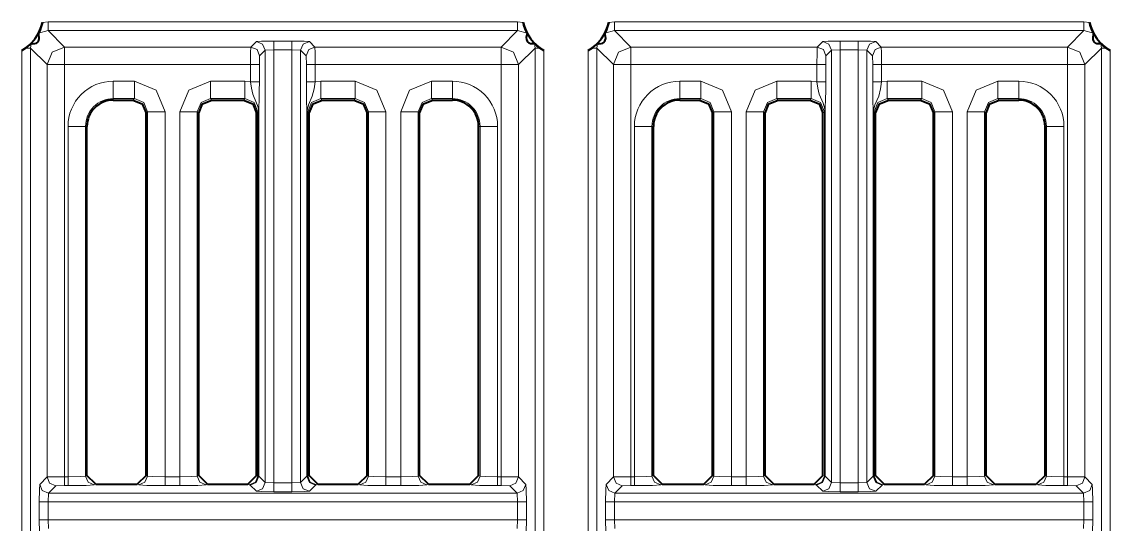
# Model space of a CAD drawing. Header units: millimetres. Extents: x 0 to 2941, y -405 to 1422.
# Drawn here: x 451.8 to 513.9, y 169 to 197.7 of the extents above; entities that cross this region are included whole.
import ezdxf

# ---------------------------------------------------------------- set-up
doc = ezdxf.new("R2010")
doc.units = ezdxf.units.MM
doc.layers.add('FINE', color=9, linetype='Continuous')
doc.layers.add('OUTLINE', color=7, linetype='Continuous')

msp = doc.modelspace()

# ---------------------------------------------------------------- linework, layer by layer
at = {"layer": 'FINE', "lineweight": 9}
for p, q in [((480.377, 197.642), (480.054, 197.678)), ((485.579, 197.678), (485.256, 197.642)), ((512.354, 197.678), (485.579, 197.678)), ((512.677, 197.642), (512.354, 197.678)), ((452.74, 197.02), (453.279, 197.178)), ((453.279, 197.178), (480.054, 197.178)), ((454.223, 196.234), (453.279, 197.178)), ((480.054, 197.178), (479.11, 196.234)), ((480.054, 197.178), (480.593, 197.02)), ((485.04, 197.02), (485.579, 197.178)), ((512.354, 197.178), (512.893, 197.02)), ((452.28, 196.178), (452.313, 196.433)), ((452.28, 196.178), (453.223, 195.234)), ((464.842, 196.234), (454.223, 196.234)), ((465.157, 196.549), (464.842, 196.234)), ((467.182, 196.575), (466.157, 196.575)), ((468.497, 196.234), (468.182, 196.549)), ((479.11, 196.234), (468.497, 196.234)), ((480.11, 195.234), (481.054, 196.178)), ((481.054, 196.178), (481.054, 142.712)), ((484.579, 196.178), (484.613, 196.433)), ((484.579, 196.178), (485.523, 195.234)), ((484.579, 142.712), (484.579, 196.178)), ((497.457, 196.549), (497.142, 196.234)), ((499.483, 196.575), (498.457, 196.575)), ((511.41, 196.234), (500.797, 196.234)), ((512.41, 195.234), (513.354, 196.178)), ((513.321, 196.433), (513.354, 196.178)), ((465.329, 195.234), (465.342, 195.734)), ((465.342, 195.734), (465.657, 196.049)), ((465.657, 196.049), (466.157, 196.075)), ((465.657, 196.049), (465.657, 171.385)), ((466.157, 196.075), (467.182, 196.075)), ((466.157, 171.36), (466.157, 196.075)), ((467.182, 196.075), (467.182, 171.36)), ((467.182, 196.075), (467.682, 196.049)), ((467.682, 196.049), (467.998, 195.734)), ((467.682, 171.385), (467.682, 196.049)), ((467.998, 195.734), (468.01, 195.234)), ((481.553, 142.712), (481.553, 196.033)), ((497.629, 195.234), (497.642, 195.734)), ((497.642, 195.734), (497.957, 196.049)), ((497.957, 196.049), (498.457, 196.075)), ((497.957, 196.049), (497.957, 171.385)), ((499.483, 196.075), (499.483, 171.36)), ((499.483, 196.075), (499.982, 196.049)), ((500.298, 195.734), (500.31, 195.234)), ((513.853, 142.712), (513.853, 196.033)), ((464.829, 195.234), (464.829, 194.258)), ((465.329, 194.258), (465.329, 195.234)), ((468.01, 195.234), (468.01, 194.258)), ((479.11, 195.234), (479.11, 171.714)), ((480.11, 171.701), (480.11, 195.234)), ((485.523, 195.234), (485.523, 171.701)), ((486.523, 171.714), (486.523, 195.234)), ((486.523, 195.234), (497.129, 195.234)), ((497.129, 195.234), (497.129, 194.258)), ((497.629, 194.258), (497.629, 195.234)), ((500.31, 195.234), (500.31, 194.258)), ((500.81, 194.258), (500.81, 195.234)), ((512.41, 171.701), (512.41, 195.234)), ((464.502, 194.289), (462.537, 194.289)), ((464.829, 194.258), (464.502, 194.289)), ((468.837, 194.289), (468.51, 194.258)), ((470.802, 194.289), (468.837, 194.289)), ((476.335, 194.289), (475.137, 194.289)), ((496.802, 194.289), (494.837, 194.289)), ((497.129, 194.258), (496.802, 194.289)), ((462.619, 193.208), (462.537, 193.29)), ((462.537, 193.29), (464.502, 193.29)), ((464.502, 193.29), (464.421, 193.208)), ((468.919, 193.208), (468.837, 193.29)), ((475.219, 193.208), (475.137, 193.29)), ((475.137, 193.29), (476.335, 193.29)), ((476.335, 193.29), (476.335, 193.208)), ((494.919, 193.208), (494.837, 193.29)), ((501.219, 193.208), (501.137, 193.29)), ((501.137, 193.29), (503.102, 193.29)), ((503.102, 193.29), (503.021, 193.208)), ((507.519, 193.208), (507.437, 193.29)), ((507.437, 193.29), (508.635, 193.29)), ((508.635, 193.29), (508.635, 193.208)), ((458.87, 192.46), (458.951, 192.541)), ((460.79, 192.541), (460.79, 171.714)), ((465.17, 192.46), (465.251, 192.541)), ((465.251, 192.541), (465.251, 171.751)), ((465.283, 192.541), (465.283, 171.743)), ((468.04, 192.541), (468.04, 171.743)), ((468.088, 192.541), (468.17, 192.46)), ((471.47, 192.46), (471.551, 192.541)), ((471.551, 192.541), (471.551, 171.751)), ((472.55, 171.714), (472.55, 192.541)), ((473.39, 192.541), (473.39, 171.714)), ((491.17, 192.46), (491.251, 192.541)), ((491.251, 192.541), (491.251, 171.751)), ((492.25, 171.714), (492.25, 192.541)), ((493.09, 192.541), (493.09, 171.714)), ((497.47, 192.46), (497.551, 192.541)), ((497.551, 192.541), (497.551, 171.751)), ((497.583, 192.541), (497.583, 171.743)), ((497.6, 171.743), (497.6, 192.541)), ((500.34, 192.541), (500.34, 171.743)), ((500.388, 192.541), (500.47, 192.46)), ((503.77, 192.46), (503.851, 192.541)), ((503.851, 192.541), (503.851, 171.751)), ((504.85, 171.714), (504.85, 192.541)), ((505.69, 192.541), (505.69, 171.714)), ((506.688, 192.541), (506.77, 192.46)), ((506.688, 171.751), (506.688, 192.541)), ((455.417, 191.708), (455.498, 191.708)), ((477.835, 191.708), (477.916, 191.708)), ((477.916, 191.708), (477.916, 171.751)), ((486.719, 191.708), (486.719, 171.714)), ((510.135, 191.708), (510.216, 191.708)), ((510.216, 191.708), (510.216, 171.751)), ((461.87, 171.791), (461.788, 171.751)), ((465.251, 171.751), (465.17, 171.791)), ((465.283, 171.743), (465.251, 171.751)), ((466.157, 171.36), (465.657, 171.385)), ((468.04, 171.743), (467.682, 171.385)), ((468.088, 171.751), (468.056, 171.743)), ((471.551, 171.751), (471.47, 171.791)), ((473.39, 171.714), (472.55, 171.714)), ((474.47, 171.791), (474.388, 171.751)), ((477.916, 171.751), (477.835, 171.791)), ((479.11, 171.714), (478.915, 171.714)), ((480.53, 171.281), (480.11, 171.701)), ((485.523, 171.701), (485.103, 171.281)), ((486.719, 171.714), (486.523, 171.714)), ((487.799, 171.791), (487.717, 171.751)), ((491.251, 171.751), (491.17, 171.791)), ((493.09, 171.714), (492.25, 171.714)), ((494.17, 171.791), (494.088, 171.751)), ((497.551, 171.751), (497.47, 171.791)), ((497.583, 171.743), (497.551, 171.751)), ((497.957, 171.385), (497.6, 171.743)), ((498.457, 171.36), (497.957, 171.385)), ((500.34, 171.743), (499.982, 171.385)), ((500.388, 171.751), (500.356, 171.743)), ((503.851, 171.751), (503.77, 171.791)), ((505.69, 171.714), (504.85, 171.714)), ((506.77, 171.791), (506.688, 171.751)), ((510.216, 171.751), (510.135, 171.791)), ((512.83, 171.281), (512.41, 171.701)), ((453.278, 170.281), (453.303, 170.781)), ((453.303, 170.781), (453.723, 171.201)), ((480.03, 170.781), (453.303, 170.781)), ((453.723, 171.201), (454.223, 171.214)), ((454.223, 171.214), (454.419, 171.214)), ((455.916, 171.251), (455.999, 171.292)), ((458.37, 171.292), (458.452, 171.251)), ((459.95, 171.214), (460.79, 171.214)), ((462.288, 171.251), (462.37, 171.292)), ((466.157, 170.86), (467.182, 170.86)), ((468.182, 170.886), (468.539, 171.243)), ((468.539, 171.243), (468.588, 171.251)), ((468.588, 171.251), (468.67, 171.292)), ((470.97, 171.292), (471.052, 171.251)), ((472.55, 171.214), (473.39, 171.214)), ((474.888, 171.251), (474.97, 171.292)), ((478.915, 171.214), (479.11, 171.214)), ((479.11, 171.214), (479.61, 171.201)), ((479.61, 171.201), (480.03, 170.781)), ((480.03, 170.781), (480.055, 170.281)), ((485.578, 170.281), (485.603, 170.781)), ((485.603, 170.781), (486.023, 171.201)), ((512.33, 170.781), (485.603, 170.781)), ((486.023, 171.201), (486.523, 171.214)), ((486.523, 171.214), (486.719, 171.214)), ((488.216, 171.251), (488.298, 171.292)), ((490.67, 171.292), (490.752, 171.251)), ((494.588, 171.251), (494.67, 171.292)), ((496.97, 171.292), (497.052, 171.251)), ((497.052, 171.251), (497.1, 171.243)), ((497.1, 171.243), (497.457, 170.886)), ((498.457, 170.86), (499.483, 170.86)), ((500.482, 170.886), (500.839, 171.243)), ((500.839, 171.243), (500.888, 171.251)), ((500.888, 171.251), (500.97, 171.292)), ((503.27, 171.292), (503.352, 171.251)), ((504.85, 171.214), (505.69, 171.214)), ((507.187, 171.251), (507.27, 171.292)), ((509.635, 171.292), (509.717, 171.251)), ((511.215, 171.214), (511.41, 171.214)), ((511.41, 171.214), (511.91, 171.201)), ((511.91, 171.201), (512.33, 170.781)), ((512.33, 170.781), (512.356, 170.281)), ((452.778, 170.281), (452.778, 169.255)), ((480.055, 170.281), (480.055, 169.255)), ((480.555, 169.255), (480.555, 170.281)), ((485.078, 170.281), (485.078, 169.255)), ((512.356, 170.281), (512.356, 169.255)), ((512.855, 169.255), (512.855, 170.281)), ((480.055, 169.255), (453.278, 169.255)), ((453.303, 168.755), (453.278, 169.255)), ((480.055, 169.255), (480.03, 168.755)), ((485.603, 168.755), (485.578, 169.255)), ((512.356, 169.255), (512.33, 168.755))]:
    msp.add_line(p, q, dxfattribs=at)
for points in [[(480.054, 197.678), (453.279, 197.678), (452.956, 197.642)], [(453.279, 197.178), (453.279, 197.329), (453.279, 197.678)], [(480.054, 197.178), (480.054, 197.329), (480.054, 197.678)], [(485.579, 197.178), (485.579, 197.329), (485.579, 197.678)], [(512.354, 197.178), (512.354, 197.329), (512.354, 197.678)], [(485.579, 197.178), (512.354, 197.178), (511.41, 196.234)], [(497.142, 196.234), (486.523, 196.234), (485.579, 197.178)], [(452.002, 196.178), (452.201, 196.178), (452.28, 196.178)], [(453.223, 144.285), (452.28, 142.712), (452.28, 196.178)], [(454.223, 196.234), (453.516, 195.941), (453.223, 195.234)], [(454.223, 195.234), (454.223, 195.932), (454.223, 196.234)], [(464.842, 196.234), (464.833, 195.932), (464.829, 195.234)], [(465.342, 195.734), (465.195, 196.087), (464.842, 196.234)], [(466.157, 196.575), (465.459, 196.567), (465.157, 196.549)], [(465.657, 196.049), (465.51, 196.403), (465.157, 196.549)], [(466.157, 196.075), (466.157, 196.424), (466.157, 196.575)], [(467.182, 196.075), (467.182, 196.424), (467.182, 196.575)], [(468.182, 196.549), (467.88, 196.567), (467.182, 196.575)], [(467.682, 196.049), (467.829, 196.403), (468.182, 196.549)], [(467.998, 195.734), (468.144, 196.087), (468.497, 196.234)], [(468.51, 195.234), (468.507, 195.932), (468.497, 196.234)], [(480.11, 195.234), (479.817, 195.941), (479.11, 196.234)], [(479.11, 195.234), (479.11, 195.932), (479.11, 196.234)], [(481.021, 196.433), (481.054, 196.178), (481.132, 196.178), (481.331, 196.178)], [(484.579, 196.178), (484.501, 196.178), (484.302, 196.178)], [(486.523, 196.234), (485.816, 195.941), (485.523, 195.234)], [(486.523, 195.234), (486.523, 195.932), (486.523, 196.234)], [(497.142, 196.234), (497.133, 195.932), (497.129, 195.234)], [(497.642, 195.734), (497.495, 196.087), (497.142, 196.234)], [(498.457, 196.575), (497.759, 196.567), (497.457, 196.549)], [(497.957, 196.049), (497.81, 196.403), (497.457, 196.549)], [(498.457, 196.075), (498.457, 196.424), (498.457, 196.575)], [(499.483, 196.075), (499.483, 196.424), (499.483, 196.575)], [(500.797, 196.234), (500.482, 196.549), (500.18, 196.567), (499.483, 196.575)], [(499.982, 196.049), (500.129, 196.403), (500.482, 196.549)], [(500.298, 195.734), (500.444, 196.087), (500.797, 196.234)], [(500.81, 195.234), (500.806, 195.932), (500.797, 196.234)], [(512.41, 195.234), (512.117, 195.941), (511.41, 196.234)], [(511.41, 195.234), (511.41, 195.932), (511.41, 196.234)], [(513.354, 196.178), (513.354, 142.712), (512.41, 144.285), (512.41, 167.835)], [(513.631, 196.178), (513.432, 196.178), (513.354, 196.178)], [(451.78, 196.033), (451.78, 142.712), (452.219, 141.651), (453.279, 141.212)], [(484.08, 196.033), (484.08, 142.712), (484.519, 141.651), (485.579, 141.212)], [(498.457, 171.36), (498.457, 196.075), (499.483, 196.075)], [(499.982, 171.385), (499.982, 196.049), (500.298, 195.734)], [(453.223, 195.234), (453.223, 171.701), (452.803, 171.281)], [(453.223, 195.234), (453.525, 195.234), (454.223, 195.234)], [(454.223, 171.714), (454.223, 195.234), (464.829, 195.234)], [(465.329, 195.234), (465.178, 195.234), (464.829, 195.234)], [(468.01, 195.234), (468.161, 195.234), (468.51, 195.234)], [(468.51, 194.258), (468.51, 195.234), (479.11, 195.234)], [(479.11, 195.234), (479.808, 195.234), (480.11, 195.234)], [(486.523, 195.234), (485.825, 195.234), (485.523, 195.234)], [(497.629, 195.234), (497.478, 195.234), (497.129, 195.234)], [(500.31, 195.234), (500.461, 195.234), (500.81, 195.234)], [(500.81, 195.234), (511.41, 195.234), (511.41, 171.714)], [(512.41, 195.234), (512.108, 195.234), (511.41, 195.234)], [(456.998, 193.29), (456.998, 193.6), (456.998, 194.289)], [(458.202, 193.29), (458.202, 193.6), (458.202, 194.289)], [(459.95, 192.541), (459.438, 193.777), (458.202, 194.289)], [(462.537, 194.289), (461.301, 193.777), (460.79, 192.541)], [(462.537, 194.289), (462.537, 193.6), (462.537, 193.29)], [(464.502, 194.289), (464.502, 193.6), (464.502, 193.29)], [(465.329, 194.258), (465.178, 194.258), (464.829, 194.258)], [(464.829, 194.258), (464.872, 193.894), (464.95, 193.551), (465.175, 193.033), (465.226, 192.896), (465.255, 192.789), (465.278, 192.644), (465.283, 192.574), (465.283, 192.541)], [(465.3, 192.541), (465.3, 192.554), (465.3, 192.581), (465.301, 192.64), (465.303, 192.689), (465.305, 192.763), (465.32, 193.257), (465.326, 193.728), (465.329, 194.258)], [(468.01, 194.258), (468.161, 194.258), (468.51, 194.258)], [(468.01, 194.258), (468.013, 193.666), (468.023, 193.118), (468.036, 192.71), (468.039, 192.602), (468.039, 192.568), (468.04, 192.541)], [(468.056, 171.743), (468.056, 192.541), (468.058, 192.611), (468.067, 192.698), (468.127, 192.937), (468.349, 193.437), (468.46, 193.851), (468.51, 194.258)], [(468.837, 194.289), (468.837, 193.6), (468.837, 193.29)], [(470.802, 194.289), (470.802, 193.6), (470.802, 193.29)], [(472.55, 192.541), (472.038, 193.777), (470.802, 194.289)], [(475.137, 194.289), (473.901, 193.777), (473.39, 192.541)], [(475.137, 193.29), (475.137, 193.6), (475.137, 194.289)], [(476.335, 194.289), (476.335, 193.6), (476.335, 193.29)], [(489.299, 193.29), (489.299, 193.6), (489.299, 194.289)], [(490.502, 193.29), (490.502, 193.6), (490.502, 194.289)], [(492.25, 192.541), (491.738, 193.777), (490.502, 194.289)], [(494.837, 194.289), (493.601, 193.777), (493.09, 192.541)], [(494.837, 194.289), (494.837, 193.6), (494.837, 193.29)], [(496.802, 194.289), (496.802, 193.6), (496.802, 193.29)], [(497.629, 194.258), (497.478, 194.258), (497.129, 194.258)], [(497.129, 194.258), (497.172, 193.894), (497.25, 193.551), (497.475, 193.033), (497.526, 192.896), (497.555, 192.789), (497.578, 192.644), (497.583, 192.574), (497.583, 192.541)], [(497.6, 192.541), (497.6, 192.554), (497.6, 192.581), (497.601, 192.64), (497.603, 192.689), (497.605, 192.763), (497.62, 193.257), (497.627, 193.728), (497.629, 194.258)], [(500.31, 194.258), (500.461, 194.258), (500.81, 194.258)], [(500.31, 194.258), (500.313, 193.666), (500.323, 193.118), (500.336, 192.71), (500.339, 192.602), (500.339, 192.568), (500.34, 192.541)], [(500.356, 171.743), (500.356, 192.541), (500.358, 192.611), (500.367, 192.698), (500.427, 192.937), (500.649, 193.437), (500.76, 193.851), (500.81, 194.258)], [(503.102, 194.289), (501.137, 194.289), (500.81, 194.258)], [(501.137, 194.289), (501.137, 193.6), (501.137, 193.29)], [(503.102, 194.289), (503.102, 193.6), (503.102, 193.29)], [(504.85, 192.541), (504.338, 193.777), (503.102, 194.289)], [(508.635, 194.289), (507.437, 194.289), (506.201, 193.777), (505.69, 192.541)], [(507.437, 194.289), (507.437, 193.6), (507.437, 193.29)], [(508.635, 193.29), (508.635, 193.6), (508.635, 194.289)], [(456.998, 193.208), (456.998, 193.29), (458.202, 193.29), (458.121, 193.208)], [(458.202, 193.29), (458.733, 193.072), (458.951, 192.541)], [(461.788, 192.541), (462.006, 193.072), (462.537, 193.29)], [(464.502, 193.29), (465.033, 193.072), (465.251, 192.541)], [(468.088, 192.541), (468.306, 193.072), (468.837, 193.29)], [(468.837, 193.29), (470.802, 193.29), (470.721, 193.208)], [(470.802, 193.29), (471.333, 193.072), (471.551, 192.541)], [(474.388, 192.541), (474.606, 193.072), (475.137, 193.29)], [(489.299, 193.208), (489.299, 193.29), (490.502, 193.29), (490.421, 193.208)], [(490.502, 193.29), (491.033, 193.072), (491.251, 192.541)], [(494.088, 192.541), (494.306, 193.072), (494.837, 193.29)], [(494.837, 193.29), (496.802, 193.29), (496.721, 193.208)], [(496.802, 193.29), (497.333, 193.072), (497.551, 192.541)], [(500.356, 192.541), (500.377, 192.541), (500.388, 192.541), (500.606, 193.072), (501.137, 193.29)], [(503.102, 193.29), (503.633, 193.072), (503.851, 192.541)], [(506.688, 192.541), (506.906, 193.072), (507.437, 193.29)], [(458.951, 192.541), (458.951, 171.751), (458.87, 171.791)], [(458.951, 192.541), (459.261, 192.541), (459.95, 192.541)], [(460.79, 171.714), (459.95, 171.714), (459.95, 192.541)], [(460.79, 192.541), (461.478, 192.541), (461.788, 192.541)], [(461.788, 171.751), (461.788, 192.541), (461.87, 192.46)], [(465.251, 192.541), (465.262, 192.541), (465.283, 192.541)], [(465.3, 192.541), (465.295, 192.541), (465.283, 192.541)], [(465.657, 171.385), (465.3, 171.743), (465.3, 192.541)], [(468.04, 192.541), (468.045, 192.541), (468.056, 192.541)], [(468.056, 192.541), (468.078, 192.541), (468.088, 192.541)], [(468.17, 171.791), (468.088, 171.751), (468.088, 192.541)], [(471.551, 192.541), (471.861, 192.541), (472.55, 192.541)], [(474.388, 192.541), (474.078, 192.541), (473.39, 192.541)], [(474.388, 171.751), (474.388, 192.541), (474.47, 192.46)], [(491.251, 192.541), (491.561, 192.541), (492.25, 192.541)], [(493.09, 192.541), (493.778, 192.541), (494.088, 192.541)], [(494.088, 171.751), (494.088, 192.541), (494.17, 192.46)], [(497.551, 192.541), (497.562, 192.541), (497.583, 192.541)], [(497.6, 192.541), (497.595, 192.541), (497.583, 192.541)], [(500.34, 192.541), (500.344, 192.541), (500.356, 192.541)], [(500.47, 171.791), (500.388, 171.751), (500.388, 192.541)], [(503.851, 192.541), (504.161, 192.541), (504.85, 192.541)], [(505.69, 192.541), (506.378, 192.541), (506.688, 192.541)], [(454.419, 191.708), (454.419, 171.714), (454.223, 171.714)], [(455.417, 191.708), (455.107, 191.708), (454.419, 191.708)], [(455.498, 171.791), (455.417, 171.751), (455.417, 191.708)], [(478.915, 191.708), (478.226, 191.708), (477.916, 191.708)], [(487.717, 191.708), (487.407, 191.708), (486.719, 191.708)], [(487.717, 171.751), (487.717, 191.708), (487.799, 191.708)], [(510.216, 191.708), (510.526, 191.708), (511.215, 191.708)], [(454.223, 171.714), (453.525, 171.71), (453.223, 171.701)], [(453.723, 171.201), (453.37, 171.347), (453.223, 171.701)], [(454.223, 171.214), (454.223, 171.364), (454.223, 171.714)], [(455.417, 171.751), (455.107, 171.724), (454.419, 171.714)], [(454.419, 171.714), (454.419, 171.364), (454.419, 171.214)], [(455.417, 171.751), (455.564, 171.397), (455.916, 171.251)], [(458.452, 171.251), (458.804, 171.397), (458.951, 171.751)], [(459.95, 171.714), (459.261, 171.724), (458.951, 171.751)], [(459.95, 171.214), (459.95, 171.364), (459.95, 171.714)], [(461.788, 171.751), (461.478, 171.724), (460.79, 171.714)], [(460.79, 171.214), (460.79, 171.364), (460.79, 171.714)], [(461.788, 171.751), (461.935, 171.397), (462.288, 171.251)], [(465.251, 171.751), (465.104, 171.397), (464.752, 171.251)], [(465.3, 171.743), (465.153, 171.389), (464.8, 171.243)], [(465.283, 171.743), (465.14, 171.39), (464.8, 171.243)], [(465.657, 171.385), (465.51, 171.032), (465.157, 170.886)], [(465.3, 171.743), (465.295, 171.743), (465.283, 171.743)], [(467.682, 171.385), (467.182, 171.36), (466.157, 171.36)], [(466.157, 171.36), (466.157, 171.011), (466.157, 170.86)], [(467.182, 171.36), (467.182, 171.011), (467.182, 170.86)], [(467.682, 171.385), (467.829, 171.032), (468.182, 170.886)], [(468.04, 171.743), (468.186, 171.389), (468.539, 171.243)], [(468.056, 171.743), (468.045, 171.743), (468.04, 171.743)], [(468.056, 171.743), (468.199, 171.39), (468.539, 171.243)], [(468.088, 171.751), (468.235, 171.397), (468.588, 171.251)], [(471.052, 171.251), (471.405, 171.397), (471.551, 171.751)], [(472.55, 171.714), (471.861, 171.724), (471.551, 171.751)], [(472.55, 171.214), (472.55, 171.364), (472.55, 171.714)], [(474.388, 171.751), (474.078, 171.724), (473.39, 171.714)], [(473.39, 171.714), (473.39, 171.364), (473.39, 171.214)], [(474.388, 171.751), (474.535, 171.397), (474.888, 171.251)], [(477.417, 171.251), (477.769, 171.397), (477.916, 171.751)], [(478.915, 171.714), (478.226, 171.724), (477.916, 171.751)], [(478.915, 171.214), (478.915, 171.364), (478.915, 171.714)], [(479.11, 171.214), (479.11, 171.364), (479.11, 171.714)], [(480.11, 171.701), (479.808, 171.71), (479.11, 171.714)], [(479.61, 171.201), (479.963, 171.347), (480.11, 171.701)], [(486.523, 171.714), (485.825, 171.71), (485.523, 171.701)], [(486.023, 171.201), (485.67, 171.347), (485.523, 171.701)], [(486.523, 171.214), (486.523, 171.364), (486.523, 171.714)], [(487.717, 171.751), (487.407, 171.724), (486.719, 171.714)], [(486.719, 171.714), (486.719, 171.364), (486.719, 171.214)], [(487.717, 171.751), (487.864, 171.397), (488.216, 171.251)], [(491.251, 171.751), (491.104, 171.397), (490.752, 171.251)], [(492.25, 171.714), (491.561, 171.724), (491.251, 171.751)], [(492.25, 171.714), (492.25, 171.364), (492.25, 171.214)], [(494.088, 171.751), (493.778, 171.724), (493.09, 171.714)], [(493.09, 171.714), (493.09, 171.364), (493.09, 171.214)], [(494.088, 171.751), (494.235, 171.397), (494.588, 171.251)], [(497.551, 171.751), (497.405, 171.397), (497.052, 171.251)], [(497.6, 171.743), (497.453, 171.389), (497.1, 171.243)], [(497.583, 171.743), (497.44, 171.39), (497.1, 171.243)], [(497.957, 171.385), (497.81, 171.032), (497.457, 170.886)], [(497.6, 171.743), (497.595, 171.743), (497.583, 171.743)], [(499.982, 171.385), (499.483, 171.36), (498.457, 171.36)], [(498.457, 171.36), (498.457, 171.011), (498.457, 170.86)], [(499.483, 171.36), (499.483, 171.011), (499.483, 170.86)], [(499.982, 171.385), (500.129, 171.032), (500.482, 170.886)], [(500.34, 171.743), (500.486, 171.389), (500.839, 171.243)], [(500.356, 171.743), (500.344, 171.743), (500.34, 171.743)], [(500.356, 171.743), (500.499, 171.39), (500.839, 171.243)], [(500.388, 171.751), (500.535, 171.397), (500.888, 171.251)], [(503.352, 171.251), (503.704, 171.397), (503.851, 171.751)], [(504.85, 171.714), (504.161, 171.724), (503.851, 171.751)], [(504.85, 171.214), (504.85, 171.364), (504.85, 171.714)], [(506.688, 171.751), (506.378, 171.724), (505.69, 171.714)], [(505.69, 171.214), (505.69, 171.364), (505.69, 171.714)], [(507.187, 171.251), (506.835, 171.397), (506.688, 171.751)], [(509.717, 171.251), (510.07, 171.397), (510.216, 171.751)], [(511.215, 171.714), (510.526, 171.724), (510.216, 171.751)], [(511.215, 171.214), (511.215, 171.364), (511.215, 171.714)], [(511.41, 171.214), (511.41, 171.364), (511.41, 171.714)], [(512.41, 171.701), (512.108, 171.71), (511.41, 171.714)], [(511.91, 171.201), (512.263, 171.347), (512.41, 171.701)], [(452.803, 171.281), (452.785, 170.979), (452.778, 170.281)], [(453.303, 170.781), (452.95, 170.927), (452.803, 171.281)], [(454.419, 171.214), (455.451, 171.224), (455.916, 171.251)], [(458.452, 171.251), (458.917, 171.224), (459.95, 171.214)], [(460.79, 171.214), (461.822, 171.224), (462.288, 171.251)], [(464.67, 171.292), (464.752, 171.251), (464.8, 171.243)], [(464.8, 171.243), (465.157, 170.886), (465.459, 170.867), (466.157, 170.86)], [(467.182, 170.86), (467.88, 170.867), (468.182, 170.886)], [(471.052, 171.251), (471.517, 171.224), (472.55, 171.214)], [(473.39, 171.214), (474.422, 171.224), (474.888, 171.251)], [(477.335, 171.292), (477.417, 171.251), (477.882, 171.224), (478.915, 171.214)], [(480.03, 170.781), (480.383, 170.927), (480.53, 171.281)], [(480.555, 170.281), (480.548, 170.979), (480.53, 171.281)], [(485.103, 171.281), (485.085, 170.979), (485.078, 170.281)], [(485.603, 170.781), (485.25, 170.927), (485.103, 171.281)], [(486.719, 171.214), (487.751, 171.224), (488.216, 171.251)], [(490.752, 171.251), (491.217, 171.224), (492.25, 171.214), (493.09, 171.214), (494.122, 171.224), (494.588, 171.251)], [(497.457, 170.886), (497.759, 170.867), (498.457, 170.86)], [(499.483, 170.86), (500.18, 170.867), (500.482, 170.886)], [(503.352, 171.251), (503.817, 171.224), (504.85, 171.214)], [(505.69, 171.214), (506.722, 171.224), (507.187, 171.251)], [(509.717, 171.251), (510.182, 171.224), (511.215, 171.214)], [(512.33, 170.781), (512.683, 170.927), (512.83, 171.281)], [(512.855, 170.281), (512.848, 170.979), (512.83, 171.281)], [(453.278, 170.281), (452.929, 170.281), (452.778, 170.281)], [(453.278, 169.255), (453.278, 170.281), (480.055, 170.281)], [(480.055, 170.281), (480.404, 170.281), (480.555, 170.281)], [(485.578, 170.281), (485.229, 170.281), (485.078, 170.281)], [(512.356, 169.255), (485.578, 169.255), (485.578, 170.281), (512.356, 170.281)], [(512.356, 170.281), (512.704, 170.281), (512.855, 170.281)], [(453.278, 169.255), (452.929, 169.255), (452.778, 169.255)], [(452.778, 169.255), (452.785, 168.557), (452.803, 168.256)], [(480.055, 169.255), (480.404, 169.255), (480.555, 169.255)], [(480.53, 168.256), (480.548, 168.557), (480.555, 169.255)], [(485.578, 169.255), (485.229, 169.255), (485.078, 169.255)], [(485.078, 169.255), (485.085, 168.557), (485.103, 168.256)], [(512.356, 169.255), (512.704, 169.255), (512.855, 169.255)], [(512.83, 168.256), (512.848, 168.557), (512.855, 169.255)]]:
    msp.add_lwpolyline(points, dxfattribs=at)
for points in [[(458.202, 194.289), (456.998, 194.289, 0.414223), (454.419, 191.708)], [(478.915, 171.714), (478.915, 191.708, 0.414218), (476.335, 194.288)], [(490.502, 194.289), (489.299, 194.289, 0.414223), (486.719, 191.708)], [(511.41, 171.714), (511.215, 171.714), (511.215, 191.708, 0.414218), (508.635, 194.288)], [(456.998, 193.29, 0.414214), (455.417, 191.708)], [(477.916, 191.708, 0.414237), (476.335, 193.29)], [(489.299, 193.29, 0.414214), (487.717, 191.708)], [(510.216, 191.708, 0.414237), (508.635, 193.29)]]:
    msp.add_lwpolyline(points, format="xyb", dxfattribs=at)
at = {"layer": 'OUTLINE', "lineweight": 40}
for p, q in [((481.553, 196.033), (481.331, 196.178)), ((484.302, 196.178), (484.08, 196.033)), ((513.853, 196.033), (513.631, 196.178)), ((462.619, 193.208), (464.421, 193.208)), ((468.919, 193.208), (470.721, 193.208)), ((475.219, 193.208), (476.335, 193.208)), ((489.299, 193.208), (490.421, 193.208)), ((494.919, 193.208), (496.721, 193.208)), ((501.219, 193.208), (503.021, 193.208)), ((507.519, 193.208), (508.635, 193.208)), ((458.87, 171.791), (458.87, 192.46)), ((461.87, 171.791), (461.87, 192.46)), ((465.17, 171.791), (465.17, 192.46)), ((468.17, 171.791), (468.17, 192.46)), ((471.47, 171.791), (471.47, 192.46)), ((491.17, 171.791), (491.17, 192.46)), ((494.17, 171.791), (494.17, 192.46)), ((497.47, 171.791), (497.47, 192.46)), ((503.77, 171.791), (503.77, 192.46)), ((455.498, 171.791), (455.498, 191.708)), ((477.835, 171.791), (477.835, 191.708)), ((487.799, 171.791), (487.799, 191.708)), ((510.135, 171.791), (510.135, 191.708)), ((455.999, 171.292), (455.498, 171.791)), ((458.87, 171.791), (458.37, 171.292)), ((462.37, 171.292), (461.87, 171.791)), ((465.17, 171.791), (464.67, 171.292)), ((468.67, 171.292), (468.17, 171.791)), ((471.47, 171.791), (470.97, 171.292)), ((474.97, 171.292), (474.47, 171.791)), ((477.835, 171.791), (477.335, 171.292)), ((488.298, 171.292), (487.799, 171.791)), ((491.17, 171.791), (490.67, 171.292)), ((494.67, 171.292), (494.17, 171.791)), ((497.47, 171.791), (496.97, 171.292)), ((500.97, 171.292), (500.47, 171.791)), ((503.77, 171.791), (503.27, 171.292)), ((507.27, 171.292), (506.77, 171.791)), ((510.135, 171.791), (509.635, 171.292)), ((455.999, 171.292), (458.37, 171.292)), ((462.37, 171.292), (464.67, 171.292)), ((468.67, 171.292), (470.97, 171.292)), ((474.97, 171.292), (477.335, 171.292)), ((488.298, 171.292), (490.67, 171.292)), ((494.67, 171.292), (496.97, 171.292)), ((500.97, 171.292), (503.27, 171.292)), ((507.27, 171.292), (509.635, 171.292))]:
    msp.add_line(p, q, dxfattribs=at)
for points in [[(451.78, 196.033, 0.207902), (452.956, 197.642)], [(480.377, 197.642, 0.207895), (481.553, 196.033)], [(484.08, 196.033, 0.207951), (485.256, 197.642)], [(512.677, 197.642, 0.207895), (513.853, 196.033)], [(456.998, 193.208, 0.414239), (455.499, 191.708)], [(477.835, 191.708, 0.414214), (476.335, 193.208)], [(489.299, 193.208, 0.414214), (487.799, 191.708)], [(510.135, 191.708, 0.414214), (508.635, 193.208)]]:
    msp.add_lwpolyline(points, format="xyb", dxfattribs=at)
for points in [[(452.956, 197.642), (452.89, 197.401), (452.824, 197.217), (452.768, 197.085), (452.746, 197.036), (452.74, 197.02)], [(480.593, 197.02), (480.586, 197.039), (480.557, 197.104), (480.489, 197.27), (480.417, 197.489), (480.377, 197.642)], [(485.256, 197.642), (485.19, 197.401), (485.124, 197.217), (485.068, 197.085), (485.046, 197.036), (485.04, 197.02)], [(512.893, 197.02), (512.886, 197.039), (512.857, 197.104), (512.789, 197.27), (512.717, 197.489), (512.677, 197.642)], [(452.313, 196.433), (452.378, 196.426), (452.524, 196.431), (452.618, 196.46), (452.695, 196.515), (452.707, 196.528), (452.712, 196.535), (452.714, 196.537), (452.716, 196.54), (452.718, 196.543), (452.72, 196.545), (452.722, 196.548), (452.727, 196.556), (452.739, 196.576), (452.758, 196.618), (452.779, 196.717), (452.753, 196.971), (452.74, 197.02)], [(480.593, 197.02), (480.574, 196.946), (480.552, 196.776), (480.562, 196.665), (480.597, 196.57), (480.607, 196.555), (480.611, 196.548), (480.613, 196.545), (480.615, 196.543), (480.617, 196.54), (480.618, 196.538), (480.62, 196.536), (480.623, 196.532), (480.631, 196.523), (480.648, 196.505), (480.688, 196.475), (480.785, 196.436), (481.02, 196.433)], [(484.613, 196.433), (484.678, 196.426), (484.824, 196.431), (484.918, 196.46), (484.995, 196.515), (485.007, 196.528), (485.012, 196.535), (485.014, 196.537), (485.016, 196.54), (485.018, 196.543), (485.02, 196.545), (485.022, 196.548), (485.028, 196.556), (485.039, 196.576), (485.058, 196.618), (485.079, 196.717), (485.053, 196.971), (485.04, 197.02)], [(512.893, 197.02), (512.874, 196.946), (512.852, 196.776), (512.862, 196.665), (512.897, 196.57), (512.907, 196.555), (512.911, 196.548), (512.913, 196.545), (512.915, 196.543), (512.917, 196.54), (512.918, 196.538), (512.92, 196.536), (512.923, 196.532), (512.931, 196.523), (512.948, 196.505), (512.988, 196.475), (513.085, 196.436), (513.32, 196.433)], [(452.313, 196.433), (452.297, 196.421), (452.246, 196.375), (452.112, 196.261), (452.002, 196.178), (451.78, 196.033)], [(481.331, 196.178), (481.16, 196.312), (481.069, 196.391), (481.032, 196.425), (481.021, 196.433)], [(484.613, 196.433), (484.597, 196.421), (484.546, 196.375), (484.412, 196.261), (484.302, 196.178)], [(513.631, 196.178), (513.46, 196.312), (513.369, 196.391), (513.332, 196.425), (513.321, 196.433)], [(456.998, 193.208), (458.121, 193.208), (458.65, 192.989), (458.87, 192.46)], [(461.87, 192.46), (462.089, 192.989), (462.619, 193.208)], [(464.421, 193.208), (464.95, 192.989), (465.17, 192.46)], [(468.17, 192.46), (468.389, 192.989), (468.919, 193.208)], [(470.721, 193.208), (471.25, 192.989), (471.47, 192.46)], [(474.47, 171.791), (474.47, 192.46), (474.689, 192.989), (475.219, 193.208)], [(490.421, 193.208), (490.95, 192.989), (491.17, 192.46)], [(494.17, 192.46), (494.389, 192.989), (494.919, 193.208)], [(496.721, 193.208), (497.25, 192.989), (497.47, 192.46)], [(500.47, 171.791), (500.47, 192.46), (500.689, 192.989), (501.219, 193.208)], [(503.021, 193.208), (503.55, 192.989), (503.77, 192.46)], [(506.77, 171.791), (506.77, 192.46), (506.989, 192.989), (507.519, 193.208)]]:
    msp.add_lwpolyline(points, dxfattribs=at)

doc.saveas('drawing.dxf')
